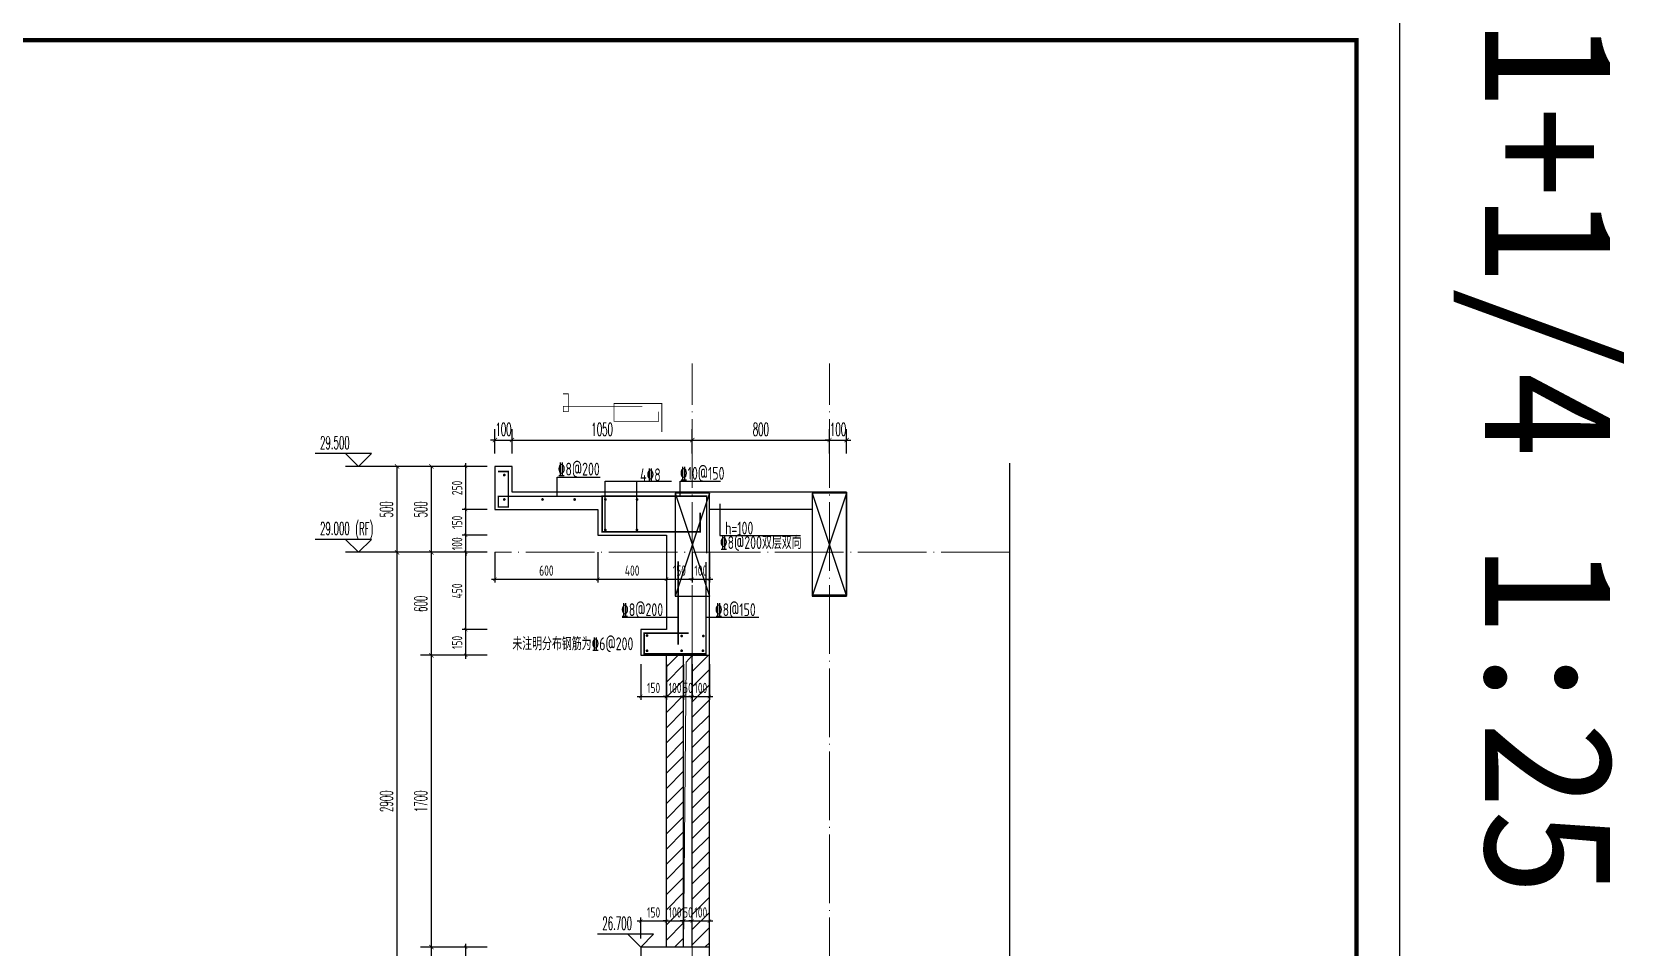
# Model space of a CAD drawing. Extents: x 826826 to 1642106, y -156213 to 399140.
# Drawn here: x 1542426 to 1551706, y 302866 to 308198 of the extents above; entities that cross this region are included whole.
import ezdxf

# ---------------------------------------------------------------- set-up
doc = ezdxf.new("R2010")
doc.units = 0
doc.header["$LTSCALE"] = 1000
doc.linetypes.add('DOTE', pattern=[2.42, 2, -0.2, 0.02, -0.2])
doc.layers.get('0').update_dxf_attribs({"linetype": 'CONTINUOUS'})
doc.layers.get('DEFPOINTS').update_dxf_attribs({"linetype": 'CONTINUOUS'})
for name, color, linetype in [('C-Sheet-图框', 101, 'CONTINUOUS'), ('DIM', 2, 'CONTINUOUS'), ('DIM_ELEV', 3, 'CONTINUOUS'), ('DIM_IDEN', 67, 'CONTINUOUS'), ('DIM_SYMB', 3, 'CONTINUOUS'), ('PUB_DIM', 3, 'CONTINUOUS'), ('PUB_TEXT', 2, 'CONTINUOUS'), ('REIN', 6, 'CONTINUOUS'), ('S-大样-砼线', 7, 'CONTINUOUS'), ('S-引出线', 40, 'CONTINUOUS'), ('TEXT', 2, 'CONTINUOUS'), ('WALL', 5, 'CONTINUOUS'), ('yichutu', 7, 'CONTINUOUS'), ('水平筋标注', 7, 'CONTINUOUS')]:
    doc.layers.add(name, color=color, linetype=linetype)
for name, color, linetype, lineweight in [('DOTE', 251, 'DOTE', 9), ('PUB_HATCH', 8, 'CONTINUOUS', 9), ('图框', 9, 'CONTINUOUS', 18), ('立面-洞口示意', 152, 'CONTINUOUS', 13)]:
    doc.layers.add(name, color=color, linetype=linetype, lineweight=lineweight)
doc.styles.add('_TCH_DIM', font='SIMPLEX.shx', dxfattribs={"width": 0.7, "bigfont": 'GBCBIG.shx'})
doc.styles.add('_TCH_DIM_T3', font='SIMPLEX.shx', dxfattribs={"width": 0.494118, "bigfont": 'GBCBIG.shx'})
doc.styles.add('_TCH_LABEL', font='simhei.ttf')
doc.styles.add('TSSD_DIMENSION', font='Tssdeng.shx', dxfattribs={"width": 0.7, "bigfont": 'tssdchn.shx'})
doc.styles.add('TSSD_REIN', font='tssdeng.shx', dxfattribs={"width": 0.7, "height": 300, "bigfont": 'tssdchn.shx'})
doc.styles.add('宋体', font='', dxfattribs={"height": 50})
doc.styles.get('宋体').set_extended_font_data('SimSun')
doc.dimstyles.new('_TCH_ARCH&&25', dxfattribs={"dimtxt": 74.375, "dimasz": 25, "dimexe": 62.5, "dimexo": 75, "dimgap": 25, "dimtad": 1, "dimdec": 0, "dimzin": 0, "dimdsep": 46, "dimtxsty": '_TCH_DIM_T3', "dimblk": 'ARCHTICK', "dimcen": 0.09, "dimclrt": 7, "dimazin": 0, "dimtfac": 1, "dimtdec": 0, "dimtix": 1, "dimtmove": 2, "dimatfit": 3, "dimldrblk": 'ARCHTICK', "dimfxl": 0, "dimtolj": 1, "dimtzin": 0, "dimarcsym": 0})
doc.dimstyles.new('TSSD_20_20', dxfattribs={"dimtxt": 60, "dimasz": 20, "dimexe": 20, "dimexo": 50, "dimgap": 20, "dimtad": 1, "dimdec": 0, "dimzin": 0, "dimdsep": 46, "dimtxsty": 'TSSD_DIMENSION', "dimblk": 'ARCHTICK', "dimblk1": 'ARCHTICK', "dimblk2": 'ARCHTICK', "dimcen": 0, "dimdle": 20, "dimclrt": 7, "dimadec": 0, "dimazin": 0, "dimtfac": 1, "dimtdec": 0, "dimtix": 1, "dimtmove": 2, "dimatfit": 3, "dimfxl": 0, "dimtolj": 1, "dimtzin": 0, "dimarcsym": 0})
pattern_1 = [(45, (689015.794, 456254.29), (-44.1941915, 44.1941915), [])]

# ---------------------------------------------------------------- blocks, each defined once
blk = doc.blocks.new('GFDDDDRG')
at = {"layer": '图框'}
blk.add_lwpolyline([(923310, -107437), (923310, -159999), (893610, -159999), (893610, -107437)], close=True, dxfattribs=at)
blk.add_lwpolyline([(923310, -107437), (923310, -159999), (893610, -159999), (893610, -107437)], close=True, dxfattribs=at)
at = {"layer": '图框', "const_width": 50}
blk.add_lwpolyline([(894110, -159499), (922810, -159499), (922810, -108687), (894110, -108687)], close=True, dxfattribs=at)
blk = doc.blocks.new('yct-1051-594-26275-14850-25-1002.0')
at = {"layer": 'yichutu', "color": 7}
blk.add_lwpolyline([(0, 0), (0, 14850), (26275, 14850), (26275, 0)], close=True, dxfattribs=at)
at = {"layer": 'yichutu', "color": 7, "style": '_TCH_LABEL'}
blk.add_text('A1+1/4 1:25', height=750, dxfattribs=at).set_placement((0, 15350))
blk = doc.blocks.new('A$C5C8026AD')
at = {"layer": 'C-Sheet-图框', "color": 0}
for p, q in [((-1349.8, 900), (-567.1, 900)), ((-1349.8, 900), (-567.1, 900)), ((-1049.5, 900), (-1049.5, 75)), ((-1349.8, 762.5), (-567.1, 762.5)), ((-1349.8, 625), (-567.1, 625)), ((-1349.8, 487.5), (-567.1, 487.5)), ((-1349.8, 350), (-567.1, 350)), ((-1349.8, 212.5), (-567.1, 212.5))]:
    blk.add_line(p, q, dxfattribs=at)
at = {"layer": 'C-Sheet-图框', "color": 0, "const_width": 6}
blk.add_lwpolyline([(-1349.8, 75), (-567.1, 75), (-567.1, 1037.5), (-1349.8, 1037.5)], close=True, dxfattribs=at)
at = {"layer": 'DIM_ELEV'}
for p, q in [((-150, 9275), (-478, 9275)), ((-225, 9200), (-300, 9275)), ((200, 9200), (-300, 9200)), ((-225, 9200), (-150, 9275)), ((-150, 8775), (-478, 8775)), ((-225, 8700), (-300, 8775)), ((-225, 8700), (-150, 8775)), ((200, 8700), (-300, 8700)), ((-150, 5875), (-478, 5875)), ((-225, 5800), (-300, 5875)), ((-225, 5800), (-150, 5875)), ((200, 5800), (-300, 5800)), ((-150, 2975), (-478, 2975)), ((-225, 2900), (-300, 2975)), ((-225, 2900), (-150, 2975)), ((200, 2900), (-300, 2900)), ((-150, 75), (-478, 75)), ((-225, 0), (-300, 75)), ((200, 0), (-300, 0)), ((-225, 0), (-150, 75))]:
    blk.add_line(p, q, dxfattribs=at)
at = {"layer": 'PUB_TEXT', "style": '_TCH_DIM'}
for s, height, width, p in [('29.500', 74.38, 0.494118, (-449.1, 9301.3)), ('29.000', 74.38, 0.494118, (-449.1, 8801.3)), ('(RF)', 74.38, 0.494118, (-243.7, 8800)), ('26.100', 74.38, 0.494118, (-450.5, 5901.3)), ('(RF)', 74.38, 0.494118, (-251.8, 5900)), ('23.200', 74.38, 0.494118, (-449.1, 3001.3)), ('(9F)', 74.38, 0.494118, (-243.7, 3000)), ('楼层', 84.4, 0.7, (-1250.7, 789.5)), ('标高H（m）', 84.4, 0.7, (-946.2, 800.6)), ('4', 74.4, 0.494118, (-1206.4, 651.3)), ('8.700', 74.38, 0.494118, (-883, 653.2)), ('5', 74.4, 0.494118, (-1206.4, 513.8)), ('11.600', 74.38, 0.494118, (-883, 515.7)), ('6', 74.4, 0.494118, (-1206.4, 376.3)), ('14.500', 74.38, 0.494118, (-883, 378.2)), ('7', 74.4, 0.494118, (-1206.4, 238.8)), ('17.400', 74.38, 0.494118, (-883, 240.7)), ('(4~8F)', 74.38, 0.494118, (-424.8, 100)), ('8', 74.4, 0.494118, (-1206.4, 101.3)), ('20.300', 74.38, 0.494118, (-883, 103.2)), ('H', 74.4, 0.494118, (-480.6, 101.2))]:
    blk.add_text(s, height=height, dxfattribs=dict(at, width=width)).set_placement(p)
at = {"layer": 'PUB_TEXT', "color": 2, "style": '宋体', "width": 0.8}
blk.add_text('标准层标高对应表', height=56.96, dxfattribs=at).set_placement((-1313.8, 939.9))
blk = doc.blocks.new('_ArchTick')
at = {"color": 0, "linetype": 'ByBlock', "const_width": 0.15}
blk.add_lwpolyline([(-0.5, -0.5), (0.5, 0.5)], dxfattribs=at)
blk = doc.blocks.new('*D1335')
at = {"layer": 'DEFPOINTS', "color": 0}
for p in [(1546125, 303018.7), (1545975, 302866.4), (1546125, 302866.4)]:
    blk.add_point(p, dxfattribs=at)
at = {"layer": 'DIM', "color": 0, "lineweight": -2}
for p, q in [((1545955, 303018.7), (1546145, 303018.7)), ((1545975, 302916.4), (1545975, 303038.7)), ((1546125, 302916.4), (1546125, 303038.7))]:
    blk.add_line(p, q, dxfattribs=at)
at = {"layer": 'DIM', "color": 0, "lineweight": -2, "xscale": 20, "yscale": 20, "zscale": 20, "rotation": 180}
blk.add_blockref('_ArchTick', (1545975, 303018.7), dxfattribs=at)
at = {"layer": 'DIM', "color": 0, "lineweight": -2, "xscale": 20, "yscale": 20, "zscale": 20}
blk.add_blockref('_ArchTick', (1546125, 303018.7), dxfattribs=at)
at = {"layer": 'DIM', "color": 7, "insert": (1546050, 303068.7), "char_height": 60, "attachment_point": 5, "style": 'TSSD_DIMENSION'}
blk.add_mtext('\\A1;150', dxfattribs=at)
blk = doc.blocks.new('*D1336')
at = {"layer": 'DEFPOINTS', "color": 0}
for p in [(1546225, 303018.7), (1546125, 302866.4), (1546225, 302866.4)]:
    blk.add_point(p, dxfattribs=at)
at = {"layer": 'DIM', "color": 0, "lineweight": -2}
for p, q in [((1546125, 303018.7), (1546105, 303018.7)), ((1546125, 302916.4), (1546125, 303038.7)), ((1546125, 303018.7), (1546225, 303018.7)), ((1546225, 302916.4), (1546225, 303038.7)), ((1546225, 303018.7), (1546245, 303018.7))]:
    blk.add_line(p, q, dxfattribs=at)
at = {"layer": 'DIM', "color": 0, "lineweight": -2, "xscale": 20, "yscale": 20, "zscale": 20}
blk.add_blockref('_ArchTick', (1546125, 303018.7), dxfattribs=at)
at = {"layer": 'DIM', "color": 0, "lineweight": -2, "xscale": 20, "yscale": 20, "zscale": 20, "rotation": 180}
blk.add_blockref('_ArchTick', (1546225, 303018.7), dxfattribs=at)
at = {"layer": 'DIM', "color": 7, "insert": (1546175, 303068.7), "char_height": 60, "attachment_point": 5, "style": 'TSSD_DIMENSION'}
blk.add_mtext('\\A1;100', dxfattribs=at)
blk = doc.blocks.new('*D1337')
at = {"layer": 'DEFPOINTS', "color": 0}
for p in [(1546275, 303018.7), (1546225, 302866.4), (1546275, 302866.4)]:
    blk.add_point(p, dxfattribs=at)
at = {"layer": 'DIM', "color": 0, "lineweight": -2}
for p, q in [((1546225, 303018.7), (1546205, 303018.7)), ((1546225, 302916.4), (1546225, 303038.7)), ((1546225, 303018.7), (1546275, 303018.7)), ((1546275, 302916.4), (1546275, 303038.7)), ((1546275, 303018.7), (1546295, 303018.7))]:
    blk.add_line(p, q, dxfattribs=at)
at = {"layer": 'DIM', "color": 0, "lineweight": -2, "xscale": 20, "yscale": 20, "zscale": 20}
blk.add_blockref('_ArchTick', (1546225, 303018.7), dxfattribs=at)
at = {"layer": 'DIM', "color": 0, "lineweight": -2, "xscale": 20, "yscale": 20, "zscale": 20, "rotation": 180}
blk.add_blockref('_ArchTick', (1546275, 303018.7), dxfattribs=at)
at = {"layer": 'DIM', "color": 7, "insert": (1546250, 303068.7), "char_height": 60, "attachment_point": 5, "style": 'TSSD_DIMENSION'}
blk.add_mtext('\\A1;50', dxfattribs=at)
blk = doc.blocks.new('*D1338')
at = {"layer": 'DEFPOINTS', "color": 0}
for p in [(1546375, 303018.7), (1546275, 302866.4), (1546375, 302866.4)]:
    blk.add_point(p, dxfattribs=at)
at = {"layer": 'DIM', "color": 0, "lineweight": -2}
for p, q in [((1546275, 303018.7), (1546255, 303018.7)), ((1546275, 302916.4), (1546275, 303038.7)), ((1546275, 303018.7), (1546375, 303018.7)), ((1546375, 302916.4), (1546375, 303038.7)), ((1546375, 303018.7), (1546395, 303018.7))]:
    blk.add_line(p, q, dxfattribs=at)
at = {"layer": 'DIM', "color": 0, "lineweight": -2, "xscale": 20, "yscale": 20, "zscale": 20}
blk.add_blockref('_ArchTick', (1546275, 303018.7), dxfattribs=at)
at = {"layer": 'DIM', "color": 0, "lineweight": -2, "xscale": 20, "yscale": 20, "zscale": 20, "rotation": 180}
blk.add_blockref('_ArchTick', (1546375, 303018.7), dxfattribs=at)
at = {"layer": 'DIM', "color": 7, "insert": (1546325, 303068.7), "char_height": 60, "attachment_point": 5, "style": 'TSSD_DIMENSION'}
blk.add_mtext('\\A1;100', dxfattribs=at)
blk = doc.blocks.new('*D1775')
at = {"layer": 'DEFPOINTS', "color": 0}
for p in [(1545975, 304565.4), (1546125, 304565.4), (1546125, 304326.5)]:
    blk.add_point(p, dxfattribs=at)
at = {"layer": 'DIM', "color": 0, "lineweight": -2}
for p, q in [((1545975, 304515.4), (1545975, 304306.5)), ((1546125, 304515.4), (1546125, 304306.5)), ((1545955, 304326.5), (1546145, 304326.5))]:
    blk.add_line(p, q, dxfattribs=at)
at = {"layer": 'DIM', "color": 0, "lineweight": -2, "xscale": 20, "yscale": 20, "zscale": 20, "rotation": 180}
blk.add_blockref('_ArchTick', (1545975, 304326.5), dxfattribs=at)
at = {"layer": 'DIM', "color": 0, "lineweight": -2, "xscale": 20, "yscale": 20, "zscale": 20}
blk.add_blockref('_ArchTick', (1546125, 304326.5), dxfattribs=at)
at = {"layer": 'DIM', "color": 7, "insert": (1546050, 304376.5), "char_height": 60, "attachment_point": 5, "style": 'TSSD_DIMENSION'}
blk.add_mtext('\\A1;150', dxfattribs=at)
blk = doc.blocks.new('*D1776')
at = {"layer": 'DEFPOINTS', "color": 0}
for p in [(1546125, 304565.4), (1546225, 304565.4), (1546225, 304326.5)]:
    blk.add_point(p, dxfattribs=at)
at = {"layer": 'DIM', "color": 0, "lineweight": -2}
for p, q in [((1546125, 304515.4), (1546125, 304306.5)), ((1546225, 304515.4), (1546225, 304306.5)), ((1546125, 304326.5), (1546105, 304326.5)), ((1546125, 304326.5), (1546225, 304326.5)), ((1546225, 304326.5), (1546245, 304326.5))]:
    blk.add_line(p, q, dxfattribs=at)
at = {"layer": 'DIM', "color": 0, "lineweight": -2, "xscale": 20, "yscale": 20, "zscale": 20}
blk.add_blockref('_ArchTick', (1546125, 304326.5), dxfattribs=at)
at = {"layer": 'DIM', "color": 0, "lineweight": -2, "xscale": 20, "yscale": 20, "zscale": 20, "rotation": 180}
blk.add_blockref('_ArchTick', (1546225, 304326.5), dxfattribs=at)
at = {"layer": 'DIM', "color": 7, "insert": (1546175, 304376.5), "char_height": 60, "attachment_point": 5, "style": 'TSSD_DIMENSION'}
blk.add_mtext('\\A1;100', dxfattribs=at)
blk = doc.blocks.new('*D1777')
at = {"layer": 'DEFPOINTS', "color": 0}
for p in [(1546225, 304565.4), (1546275, 304565.4), (1546275, 304326.5)]:
    blk.add_point(p, dxfattribs=at)
at = {"layer": 'DIM', "color": 0, "lineweight": -2}
for p, q in [((1546225, 304515.4), (1546225, 304306.5)), ((1546275, 304515.4), (1546275, 304306.5)), ((1546225, 304326.5), (1546205, 304326.5)), ((1546225, 304326.5), (1546275, 304326.5)), ((1546275, 304326.5), (1546295, 304326.5))]:
    blk.add_line(p, q, dxfattribs=at)
at = {"layer": 'DIM', "color": 0, "lineweight": -2, "xscale": 20, "yscale": 20, "zscale": 20}
blk.add_blockref('_ArchTick', (1546225, 304326.5), dxfattribs=at)
at = {"layer": 'DIM', "color": 0, "lineweight": -2, "xscale": 20, "yscale": 20, "zscale": 20, "rotation": 180}
blk.add_blockref('_ArchTick', (1546275, 304326.5), dxfattribs=at)
at = {"layer": 'DIM', "color": 7, "insert": (1546250, 304376.5), "char_height": 60, "attachment_point": 5, "style": 'TSSD_DIMENSION'}
blk.add_mtext('\\A1;50', dxfattribs=at)
blk = doc.blocks.new('*D1778')
at = {"layer": 'DEFPOINTS', "color": 0}
for p in [(1546275, 304565.4), (1546375, 304565.4), (1546375, 304326.5)]:
    blk.add_point(p, dxfattribs=at)
at = {"layer": 'DIM', "color": 0, "lineweight": -2}
for p, q in [((1546275, 304515.4), (1546275, 304306.5)), ((1546375, 304515.4), (1546375, 304306.5)), ((1546275, 304326.5), (1546255, 304326.5)), ((1546275, 304326.5), (1546375, 304326.5)), ((1546375, 304326.5), (1546395, 304326.5))]:
    blk.add_line(p, q, dxfattribs=at)
at = {"layer": 'DIM', "color": 0, "lineweight": -2, "xscale": 20, "yscale": 20, "zscale": 20}
blk.add_blockref('_ArchTick', (1546275, 304326.5), dxfattribs=at)
at = {"layer": 'DIM', "color": 0, "lineweight": -2, "xscale": 20, "yscale": 20, "zscale": 20, "rotation": 180}
blk.add_blockref('_ArchTick', (1546375, 304326.5), dxfattribs=at)
at = {"layer": 'DIM', "color": 7, "insert": (1546325, 304376.5), "char_height": 60, "attachment_point": 5, "style": 'TSSD_DIMENSION'}
blk.add_mtext('\\A1;100', dxfattribs=at)
blk = doc.blocks.new('*D1779')
at = {"layer": 'DEFPOINTS', "color": 0}
for p in [(1545225, 305820.5), (1545125, 305666.4), (1545225, 305666.4)]:
    blk.add_point(p, dxfattribs=at)
at = {"layer": 'PUB_DIM', "color": 0, "lineweight": -2}
for p, q in [((1545125, 305741.4), (1545125, 305883)), ((1545225, 305741.4), (1545225, 305883)), ((1545125, 305820.5), (1545100, 305820.5)), ((1545125, 305820.5), (1545225, 305820.5)), ((1545225, 305820.5), (1545250, 305820.5))]:
    blk.add_line(p, q, dxfattribs=at)
at = {"layer": 'PUB_DIM', "color": 0, "lineweight": -2, "xscale": 25, "yscale": 25, "zscale": 25}
blk.add_blockref('_ArchTick', (1545125, 305820.5), dxfattribs=at)
at = {"layer": 'PUB_DIM', "color": 0, "lineweight": -2, "xscale": 25, "yscale": 25, "zscale": 25, "rotation": 180}
blk.add_blockref('_ArchTick', (1545225, 305820.5), dxfattribs=at)
at = {"layer": 'PUB_DIM', "color": 7, "insert": (1545175, 305882.7), "char_height": 74.38, "attachment_point": 5, "style": '_TCH_DIM_T3'}
blk.add_mtext('\\A1;100', dxfattribs=at)
blk = doc.blocks.new('*D1780')
at = {"layer": 'DEFPOINTS', "color": 0}
for p in [(1546275, 305820.5), (1545225, 305666.4), (1546275, 305666.4)]:
    blk.add_point(p, dxfattribs=at)
at = {"layer": 'PUB_DIM', "color": 0, "lineweight": -2}
for p, q in [((1545225, 305741.4), (1545225, 305883)), ((1546275, 305741.4), (1546275, 305883)), ((1545225, 305820.5), (1546275, 305820.5))]:
    blk.add_line(p, q, dxfattribs=at)
at = {"layer": 'PUB_DIM', "color": 0, "lineweight": -2, "xscale": 25, "yscale": 25, "zscale": 25, "rotation": 180}
blk.add_blockref('_ArchTick', (1545225, 305820.5), dxfattribs=at)
at = {"layer": 'PUB_DIM', "color": 0, "lineweight": -2, "xscale": 25, "yscale": 25, "zscale": 25}
blk.add_blockref('_ArchTick', (1546275, 305820.5), dxfattribs=at)
at = {"layer": 'PUB_DIM', "color": 7, "insert": (1545750, 305882.7), "char_height": 74.38, "attachment_point": 5, "style": '_TCH_DIM_T3'}
blk.add_mtext('\\A1;1050', dxfattribs=at)
blk = doc.blocks.new('*D1781')
at = {"layer": 'DEFPOINTS', "color": 0}
for p in [(1547075, 305820.5), (1546275, 305666.4), (1547075, 305666.4)]:
    blk.add_point(p, dxfattribs=at)
at = {"layer": 'PUB_DIM', "color": 0, "lineweight": -2}
for p, q in [((1546275, 305741.4), (1546275, 305883)), ((1547075, 305741.4), (1547075, 305883)), ((1546275, 305820.5), (1547075, 305820.5))]:
    blk.add_line(p, q, dxfattribs=at)
at = {"layer": 'PUB_DIM', "color": 0, "lineweight": -2, "xscale": 25, "yscale": 25, "zscale": 25, "rotation": 180}
blk.add_blockref('_ArchTick', (1546275, 305820.5), dxfattribs=at)
at = {"layer": 'PUB_DIM', "color": 0, "lineweight": -2, "xscale": 25, "yscale": 25, "zscale": 25}
blk.add_blockref('_ArchTick', (1547075, 305820.5), dxfattribs=at)
at = {"layer": 'PUB_DIM', "color": 7, "insert": (1546675, 305882.7), "char_height": 74.38, "attachment_point": 5, "style": '_TCH_DIM_T3'}
blk.add_mtext('\\A1;800', dxfattribs=at)
blk = doc.blocks.new('*D1782')
at = {"layer": 'DEFPOINTS', "color": 0}
for p in [(1547175, 305820.5), (1547075, 305666.4), (1547175, 305666.4)]:
    blk.add_point(p, dxfattribs=at)
at = {"layer": 'PUB_DIM', "color": 0, "lineweight": -2}
for p, q in [((1547075, 305741.4), (1547075, 305883)), ((1547175, 305741.4), (1547175, 305883)), ((1547075, 305820.5), (1547050, 305820.5)), ((1547075, 305820.5), (1547175, 305820.5)), ((1547175, 305820.5), (1547200, 305820.5))]:
    blk.add_line(p, q, dxfattribs=at)
at = {"layer": 'PUB_DIM', "color": 0, "lineweight": -2, "xscale": 25, "yscale": 25, "zscale": 25}
blk.add_blockref('_ArchTick', (1547075, 305820.5), dxfattribs=at)
at = {"layer": 'PUB_DIM', "color": 0, "lineweight": -2, "xscale": 25, "yscale": 25, "zscale": 25, "rotation": 180}
blk.add_blockref('_ArchTick', (1547175, 305820.5), dxfattribs=at)
at = {"layer": 'PUB_DIM', "color": 7, "insert": (1547125, 305882.7), "char_height": 74.38, "attachment_point": 5, "style": '_TCH_DIM_T3'}
blk.add_mtext('\\A1;100', dxfattribs=at)
blk = doc.blocks.new('*D1783')
at = {"layer": 'DEFPOINTS', "color": 0}
for p in [(1545125, 305216.4), (1545725, 305216.4), (1545725, 305009.9)]:
    blk.add_point(p, dxfattribs=at)
at = {"layer": 'DIM', "color": 0, "lineweight": -2}
for p, q in [((1545125, 305166.4), (1545125, 304989.9)), ((1545725, 305166.4), (1545725, 304989.9)), ((1545105, 305009.9), (1545745, 305009.9))]:
    blk.add_line(p, q, dxfattribs=at)
at = {"layer": 'DIM', "color": 0, "lineweight": -2, "xscale": 20, "yscale": 20, "zscale": 20, "rotation": 180}
blk.add_blockref('_ArchTick', (1545125, 305009.9), dxfattribs=at)
at = {"layer": 'DIM', "color": 0, "lineweight": -2, "xscale": 20, "yscale": 20, "zscale": 20}
blk.add_blockref('_ArchTick', (1545725, 305009.9), dxfattribs=at)
at = {"layer": 'DIM', "color": 7, "insert": (1545425, 305059.9), "char_height": 60, "attachment_point": 5, "style": 'TSSD_DIMENSION'}
blk.add_mtext('\\A1;600', dxfattribs=at)
blk = doc.blocks.new('*D1784')
at = {"layer": 'DEFPOINTS', "color": 0}
for p in [(1545725, 305216.4), (1546125, 305216.4), (1546125, 305009.9)]:
    blk.add_point(p, dxfattribs=at)
at = {"layer": 'DIM', "color": 0, "lineweight": -2}
for p, q in [((1545725, 305166.4), (1545725, 304989.9)), ((1546125, 305166.4), (1546125, 304989.9)), ((1545705, 305009.9), (1546145, 305009.9))]:
    blk.add_line(p, q, dxfattribs=at)
at = {"layer": 'DIM', "color": 0, "lineweight": -2, "xscale": 20, "yscale": 20, "zscale": 20, "rotation": 180}
blk.add_blockref('_ArchTick', (1545725, 305009.9), dxfattribs=at)
at = {"layer": 'DIM', "color": 0, "lineweight": -2, "xscale": 20, "yscale": 20, "zscale": 20}
blk.add_blockref('_ArchTick', (1546125, 305009.9), dxfattribs=at)
at = {"layer": 'DIM', "color": 7, "insert": (1545925, 305059.9), "char_height": 60, "attachment_point": 5, "style": 'TSSD_DIMENSION'}
blk.add_mtext('\\A1;400', dxfattribs=at)
blk = doc.blocks.new('*D1785')
at = {"layer": 'DEFPOINTS', "color": 0}
for p in [(1546125, 305216.4), (1546275, 305216.4), (1546275, 305009.9)]:
    blk.add_point(p, dxfattribs=at)
at = {"layer": 'DIM', "color": 0, "lineweight": -2}
for p, q in [((1546125, 305166.4), (1546125, 304989.9)), ((1546275, 305166.4), (1546275, 304989.9)), ((1546105, 305009.9), (1546295, 305009.9))]:
    blk.add_line(p, q, dxfattribs=at)
at = {"layer": 'DIM', "color": 0, "lineweight": -2, "xscale": 20, "yscale": 20, "zscale": 20, "rotation": 180}
blk.add_blockref('_ArchTick', (1546125, 305009.9), dxfattribs=at)
at = {"layer": 'DIM', "color": 0, "lineweight": -2, "xscale": 20, "yscale": 20, "zscale": 20}
blk.add_blockref('_ArchTick', (1546275, 305009.9), dxfattribs=at)
at = {"layer": 'DIM', "color": 7, "insert": (1546200, 305059.9), "char_height": 60, "attachment_point": 5, "style": 'TSSD_DIMENSION'}
blk.add_mtext('\\A1;150', dxfattribs=at)
blk = doc.blocks.new('*D1786')
at = {"layer": 'DEFPOINTS', "color": 0}
for p in [(1546275, 305216.4), (1546375, 305216.4), (1546375, 305009.9)]:
    blk.add_point(p, dxfattribs=at)
at = {"layer": 'DIM', "color": 0, "lineweight": -2}
for p, q in [((1546275, 305166.4), (1546275, 304989.9)), ((1546375, 305166.4), (1546375, 304989.9)), ((1546275, 305009.9), (1546255, 305009.9)), ((1546275, 305009.9), (1546375, 305009.9)), ((1546375, 305009.9), (1546395, 305009.9))]:
    blk.add_line(p, q, dxfattribs=at)
at = {"layer": 'DIM', "color": 0, "lineweight": -2, "xscale": 20, "yscale": 20, "zscale": 20}
blk.add_blockref('_ArchTick', (1546275, 305009.9), dxfattribs=at)
at = {"layer": 'DIM', "color": 0, "lineweight": -2, "xscale": 20, "yscale": 20, "zscale": 20, "rotation": 180}
blk.add_blockref('_ArchTick', (1546375, 305009.9), dxfattribs=at)
at = {"layer": 'DIM', "color": 7, "insert": (1546325, 305059.9), "char_height": 60, "attachment_point": 5, "style": 'TSSD_DIMENSION'}
blk.add_mtext('\\A1;100', dxfattribs=at)
blk = doc.blocks.new('*D1787')
at = {"layer": 'DEFPOINTS', "color": 0}
for p in [(1544954.8, 305666.4), (1545129.4, 305666.4), (1545129.4, 305416.4)]:
    blk.add_point(p, dxfattribs=at)
at = {"layer": 'DIM', "color": 0, "lineweight": -2}
for p, q in [((1545079.4, 305666.4), (1544934.8, 305666.4)), ((1544954.8, 305396.4), (1544954.8, 305686.4)), ((1545079.4, 305416.4), (1544934.8, 305416.4))]:
    blk.add_line(p, q, dxfattribs=at)
at = {"layer": 'DIM', "color": 0, "lineweight": -2, "xscale": 20, "yscale": 20, "zscale": 20}
for p, rotation in [((1544954.8, 305666.4), 90), ((1544954.8, 305416.4), 270)]:
    blk.add_blockref('_ArchTick', p, dxfattribs=dict(at, rotation=rotation))
at = {"layer": 'DIM', "color": 7, "insert": (1544904.8, 305541.4), "char_height": 60, "attachment_point": 5, "rotation": 90, "style": 'TSSD_DIMENSION'}
blk.add_mtext('\\A1;250', dxfattribs=at)
blk = doc.blocks.new('*D1788')
at = {"layer": 'DEFPOINTS', "color": 0}
for p in [(1544954.8, 305416.4), (1545129.4, 305416.4), (1545129.4, 305266.4)]:
    blk.add_point(p, dxfattribs=at)
at = {"layer": 'DIM', "color": 0, "lineweight": -2}
for p, q in [((1545079.4, 305416.4), (1544934.8, 305416.4)), ((1544954.8, 305246.4), (1544954.8, 305436.4)), ((1545079.4, 305266.4), (1544934.8, 305266.4))]:
    blk.add_line(p, q, dxfattribs=at)
at = {"layer": 'DIM', "color": 0, "lineweight": -2, "xscale": 20, "yscale": 20, "zscale": 20}
for p, rotation in [((1544954.8, 305416.4), 90), ((1544954.8, 305266.4), 270)]:
    blk.add_blockref('_ArchTick', p, dxfattribs=dict(at, rotation=rotation))
at = {"layer": 'DIM', "color": 7, "insert": (1544904.8, 305341.4), "char_height": 60, "attachment_point": 5, "rotation": 90, "style": 'TSSD_DIMENSION'}
blk.add_mtext('\\A1;150', dxfattribs=at)
blk = doc.blocks.new('*D1789')
at = {"layer": 'DEFPOINTS', "color": 0}
for p in [(1544954.8, 305266.4), (1545129.4, 305266.4), (1545129.4, 305166.4)]:
    blk.add_point(p, dxfattribs=at)
at = {"layer": 'DIM', "color": 0, "lineweight": -2}
for p, q in [((1545079.4, 305266.4), (1544934.8, 305266.4)), ((1544954.8, 305266.4), (1544954.8, 305286.4)), ((1544954.8, 305166.4), (1544954.8, 305266.4)), ((1545079.4, 305166.4), (1544934.8, 305166.4)), ((1544954.8, 305166.4), (1544954.8, 305146.4))]:
    blk.add_line(p, q, dxfattribs=at)
at = {"layer": 'DIM', "color": 0, "lineweight": -2, "xscale": 20, "yscale": 20, "zscale": 20}
for p, rotation in [((1544954.8, 305266.4), 270), ((1544954.8, 305166.4), 90)]:
    blk.add_blockref('_ArchTick', p, dxfattribs=dict(at, rotation=rotation))
at = {"layer": 'DIM', "color": 7, "insert": (1544904.8, 305216.4), "char_height": 60, "attachment_point": 5, "rotation": 90, "style": 'TSSD_DIMENSION'}
blk.add_mtext('\\A1;100', dxfattribs=at)
blk = doc.blocks.new('*D1790')
at = {"layer": 'DEFPOINTS', "color": 0}
for p in [(1544954.8, 305166.4), (1545129.4, 305166.4), (1545129.4, 304716.4)]:
    blk.add_point(p, dxfattribs=at)
at = {"layer": 'DIM', "color": 0, "lineweight": -2}
for p, q in [((1545079.4, 305166.4), (1544934.8, 305166.4)), ((1544954.8, 304696.4), (1544954.8, 305186.4)), ((1545079.4, 304716.4), (1544934.8, 304716.4))]:
    blk.add_line(p, q, dxfattribs=at)
at = {"layer": 'DIM', "color": 0, "lineweight": -2, "xscale": 20, "yscale": 20, "zscale": 20}
for p, rotation in [((1544954.8, 305166.4), 90), ((1544954.8, 304716.4), 270)]:
    blk.add_blockref('_ArchTick', p, dxfattribs=dict(at, rotation=rotation))
at = {"layer": 'DIM', "color": 7, "insert": (1544904.8, 304941.4), "char_height": 60, "attachment_point": 5, "rotation": 90, "style": 'TSSD_DIMENSION'}
blk.add_mtext('\\A1;450', dxfattribs=at)
blk = doc.blocks.new('*D1791')
at = {"layer": 'DEFPOINTS', "color": 0}
for p in [(1544954.8, 304716.4), (1545129.4, 304716.4), (1545129.4, 304566.4)]:
    blk.add_point(p, dxfattribs=at)
at = {"layer": 'DIM', "color": 0, "lineweight": -2}
for p, q in [((1545079.4, 304716.4), (1544934.8, 304716.4)), ((1544954.8, 304546.4), (1544954.8, 304736.4)), ((1545079.4, 304566.4), (1544934.8, 304566.4))]:
    blk.add_line(p, q, dxfattribs=at)
at = {"layer": 'DIM', "color": 0, "lineweight": -2, "xscale": 20, "yscale": 20, "zscale": 20}
for p, rotation in [((1544954.8, 304716.4), 90), ((1544954.8, 304566.4), 270)]:
    blk.add_blockref('_ArchTick', p, dxfattribs=dict(at, rotation=rotation))
at = {"layer": 'DIM', "color": 7, "insert": (1544904.8, 304641.4), "char_height": 60, "attachment_point": 5, "rotation": 90, "style": 'TSSD_DIMENSION'}
blk.add_mtext('\\A1;150', dxfattribs=at)
blk = doc.blocks.new('*D1795')
at = {"layer": 'DEFPOINTS', "color": 0}
for p in [(1544954.8, 302866.4), (1545129.4, 302866.4), (1545129.4, 302616.4)]:
    blk.add_point(p, dxfattribs=at)
at = {"layer": 'DIM', "color": 0, "lineweight": -2}
for p, q in [((1545079.4, 302866.4), (1544934.8, 302866.4)), ((1544954.8, 302596.4), (1544954.8, 302886.4)), ((1545079.4, 302616.4), (1544934.8, 302616.4))]:
    blk.add_line(p, q, dxfattribs=at)
at = {"layer": 'DIM', "color": 0, "lineweight": -2, "xscale": 20, "yscale": 20, "zscale": 20}
for p, rotation in [((1544954.8, 302866.4), 90), ((1544954.8, 302616.4), 270)]:
    blk.add_blockref('_ArchTick', p, dxfattribs=dict(at, rotation=rotation))
at = {"layer": 'DIM', "color": 7, "insert": (1544904.8, 302741.4), "char_height": 60, "attachment_point": 5, "rotation": 90, "style": 'TSSD_DIMENSION'}
blk.add_mtext('\\A1;250', dxfattribs=at)
blk = doc.blocks.new('*D1816')
at = {"layer": 'DEFPOINTS', "color": 0}
for p in [(1544754.8, 302866.4), (1545054.8, 302866.4), (1545054.8, 302266.4)]:
    blk.add_point(p, dxfattribs=at)
at = {"layer": 'PUB_DIM', "color": 0, "lineweight": -2}
for p, q in [((1544979.8, 302866.4), (1544692.3, 302866.4)), ((1544754.8, 302266.4), (1544754.8, 302866.4)), ((1544979.8, 302266.4), (1544692.3, 302266.4))]:
    blk.add_line(p, q, dxfattribs=at)
at = {"layer": 'PUB_DIM', "color": 0, "lineweight": -2, "xscale": 25, "yscale": 25, "zscale": 25}
for p, rotation in [((1544754.8, 302866.4), 90), ((1544754.8, 302266.4), 270)]:
    blk.add_blockref('_ArchTick', p, dxfattribs=dict(at, rotation=rotation))
at = {"layer": 'PUB_DIM', "color": 7, "insert": (1544692.6, 302566.4), "char_height": 74.38, "attachment_point": 5, "rotation": 90, "style": '_TCH_DIM_T3'}
blk.add_mtext('\\A1;600', dxfattribs=at)
blk = doc.blocks.new('*D1817')
at = {"layer": 'DEFPOINTS', "color": 0}
for p in [(1544754.8, 304566.4), (1545054.8, 304566.4), (1545054.8, 302866.4)]:
    blk.add_point(p, dxfattribs=at)
at = {"layer": 'PUB_DIM', "color": 0, "lineweight": -2}
for p, q in [((1544979.8, 304566.4), (1544692.3, 304566.4)), ((1544754.8, 302866.4), (1544754.8, 304566.4)), ((1544979.8, 302866.4), (1544692.3, 302866.4))]:
    blk.add_line(p, q, dxfattribs=at)
at = {"layer": 'PUB_DIM', "color": 0, "lineweight": -2, "xscale": 25, "yscale": 25, "zscale": 25}
for p, rotation in [((1544754.8, 304566.4), 90), ((1544754.8, 302866.4), 270)]:
    blk.add_blockref('_ArchTick', p, dxfattribs=dict(at, rotation=rotation))
at = {"layer": 'PUB_DIM', "color": 7, "insert": (1544692.6, 303716.4), "char_height": 74.38, "attachment_point": 5, "rotation": 90, "style": '_TCH_DIM_T3'}
blk.add_mtext('\\A1;1700', dxfattribs=at)
blk = doc.blocks.new('*D1818')
at = {"layer": 'DEFPOINTS', "color": 0}
for p in [(1544754.8, 305166.4), (1545054.8, 305166.4), (1545054.8, 304566.4)]:
    blk.add_point(p, dxfattribs=at)
at = {"layer": 'PUB_DIM', "color": 0, "lineweight": -2}
for p, q in [((1544979.8, 305166.4), (1544692.3, 305166.4)), ((1544754.8, 304566.4), (1544754.8, 305166.4)), ((1544979.8, 304566.4), (1544692.3, 304566.4))]:
    blk.add_line(p, q, dxfattribs=at)
at = {"layer": 'PUB_DIM', "color": 0, "lineweight": -2, "xscale": 25, "yscale": 25, "zscale": 25}
for p, rotation in [((1544754.8, 305166.4), 90), ((1544754.8, 304566.4), 270)]:
    blk.add_blockref('_ArchTick', p, dxfattribs=dict(at, rotation=rotation))
at = {"layer": 'PUB_DIM', "color": 7, "insert": (1544692.6, 304866.4), "char_height": 74.38, "attachment_point": 5, "rotation": 90, "style": '_TCH_DIM_T3'}
blk.add_mtext('\\A1;600', dxfattribs=at)
blk = doc.blocks.new('*D1819')
at = {"layer": 'DEFPOINTS', "color": 0}
for p in [(1544754.8, 305666.4), (1545054.8, 305666.4), (1545054.8, 305166.4)]:
    blk.add_point(p, dxfattribs=at)
at = {"layer": 'PUB_DIM', "color": 0, "lineweight": -2}
for p, q in [((1544979.8, 305666.4), (1544692.3, 305666.4)), ((1544754.8, 305166.4), (1544754.8, 305666.4)), ((1544979.8, 305166.4), (1544692.3, 305166.4))]:
    blk.add_line(p, q, dxfattribs=at)
at = {"layer": 'PUB_DIM', "color": 0, "lineweight": -2, "xscale": 25, "yscale": 25, "zscale": 25}
for p, rotation in [((1544754.8, 305666.4), 90), ((1544754.8, 305166.4), 270)]:
    blk.add_blockref('_ArchTick', p, dxfattribs=dict(at, rotation=rotation))
at = {"layer": 'PUB_DIM', "color": 7, "insert": (1544692.6, 305416.4), "char_height": 74.38, "attachment_point": 5, "rotation": 90, "style": '_TCH_DIM_T3'}
blk.add_mtext('\\A1;500', dxfattribs=at)
blk = doc.blocks.new('*D1826')
at = {"layer": 'DEFPOINTS', "color": 0}
for p in [(1544554.8, 305166.4), (1545054.8, 305166.4), (1545054.8, 302266.4)]:
    blk.add_point(p, dxfattribs=at)
at = {"layer": 'PUB_DIM', "color": 0, "lineweight": -2}
for p, q in [((1544979.8, 305166.4), (1544492.3, 305166.4)), ((1544554.8, 302266.4), (1544554.8, 305166.4)), ((1544979.8, 302266.4), (1544492.3, 302266.4))]:
    blk.add_line(p, q, dxfattribs=at)
at = {"layer": 'PUB_DIM', "color": 0, "lineweight": -2, "xscale": 25, "yscale": 25, "zscale": 25}
for p, rotation in [((1544554.8, 305166.4), 90), ((1544554.8, 302266.4), 270)]:
    blk.add_blockref('_ArchTick', p, dxfattribs=dict(at, rotation=rotation))
at = {"layer": 'PUB_DIM', "color": 7, "insert": (1544492.6, 303716.4), "char_height": 74.38, "attachment_point": 5, "rotation": 90, "style": '_TCH_DIM_T3'}
blk.add_mtext('\\A1;2900', dxfattribs=at)
blk = doc.blocks.new('*D1827')
at = {"layer": 'DEFPOINTS', "color": 0}
for p in [(1544554.8, 305666.4), (1545054.8, 305666.4), (1545054.8, 305166.4)]:
    blk.add_point(p, dxfattribs=at)
at = {"layer": 'PUB_DIM', "color": 0, "lineweight": -2}
for p, q in [((1544979.8, 305666.4), (1544492.3, 305666.4)), ((1544554.8, 305166.4), (1544554.8, 305666.4)), ((1544979.8, 305166.4), (1544492.3, 305166.4))]:
    blk.add_line(p, q, dxfattribs=at)
at = {"layer": 'PUB_DIM', "color": 0, "lineweight": -2, "xscale": 25, "yscale": 25, "zscale": 25}
for p, rotation in [((1544554.8, 305666.4), 90), ((1544554.8, 305166.4), 270)]:
    blk.add_blockref('_ArchTick', p, dxfattribs=dict(at, rotation=rotation))
at = {"layer": 'PUB_DIM', "color": 7, "insert": (1544492.6, 305416.4), "char_height": 74.38, "attachment_point": 5, "rotation": 90, "style": '_TCH_DIM_T3'}
blk.add_mtext('\\A1;500', dxfattribs=at)
blk = doc.blocks.new('20210809.03140329')
at = {"layer": 'S-大样-砼线'}
for p, q in [((87154.5, 67180.9), (87354.5, 66580.9)), ((87354.5, 67180.9), (87154.5, 66580.9))]:
    blk.add_line(p, q, dxfattribs=at)
blk.add_lwpolyline([(87354.5, 67180.9), (87154.5, 67180.9), (87154.5, 66580.9), (87354.5, 66580.9)], close=True, dxfattribs=at)
blk = doc.blocks.new('20210810.12003314')
at = {"layer": 'REIN'}
for points in [[(67557, -102521.1, 4.5, 4.5, 0), (67587.3, -102521.1, 4.5, 4.5, 0), (67587.3, -102624.3, 4.5, 4.5, 0), (67558.2, -102624.3, 4.5, 4.5, 0), (67558.2, -102593.2, 4.5, 4.5, 0), (68018.1, -102593.2, 4.5, 4.5, 0)], [(67177.1, -102973.6, 9, 9, 0), (67237.7, -102973.6, 9, 9, 0), (67237.7, -103179.9, 9, 9, 0), (67179.4, -103179.9, 9, 9, 0), (67179.4, -103117.7, 9, 9, 0), (68099.3, -103117.7, 9, 9, 0)], [(68288.1, -103914.5, 9, 9, 0), (68029, -103914.5, 9, 9, 0), (68029, -104035, 9, 9, 0), (68389.2, -104035, 9, 9, 0), (68389.2, -103500.2, 9, 9, 0)], [(68227.2, -103497.2, 9, 9, 0), (68227.2, -103982.3, 9, 9, 0)]]:
    blk.add_lwpolyline(points, format="xyseb", dxfattribs=at)
for points, const_width in [([(68132.1, -102743.1), (68132.1, -102576.9), (67852.9, -102576.9), (67852.9, -102681.1), (68113.1, -102681.1), (68113.1, -102624.7)], 4.5), ([(68393.1, -103449.1), (68393.1, -103116.7), (67784.7, -103116.7), (67784.7, -103325), (68355, -103325), (68355, -103212.3)], 9)]:
    blk.add_lwpolyline(points, dxfattribs=dict(at, const_width=const_width))
at = {"layer": 'REIN', "const_width": 8}
for points in [[(67209.6, -102993.8, 1), (67217.6, -102993.8, 1)], [(67209.6, -103136.3, 1), (67217.6, -103136.3, 1)], [(67432.6, -103136.3, 1), (67440.6, -103136.3, 1)], [(67620.1, -103136.3, 1), (67628.1, -103136.3, 1)], [(67799, -103136.3, 1), (67807, -103136.3, 1)], [(67983.8, -103136.3, 1), (67991.8, -103136.3, 1)], [(67798.6, -103313.7, 1), (67806.6, -103313.7, 1)], [(67982.6, -103313.7, 1), (67990.6, -103313.7, 1)], [(68041.7, -103928.9, 1), (68049.7, -103928.9, 1)], [(68243.6, -103931.5, 1), (68251.6, -103931.5, 1)], [(68369.7, -103931.5, 1), (68377.7, -103931.5, 1)], [(68041.7, -104017.7, 1), (68049.7, -104017.7, 1)], [(68243.6, -104017.7, 1), (68251.6, -104017.7, 1)], [(68367.4, -104017.7, 1), (68375.4, -104017.7, 1)]]:
    blk.add_lwpolyline(points, format="xyb", close=True, dxfattribs=at)
at = {"layer": 'S-大样-砼线'}
for p, q in [((68209.2, -103099.1), (68409.2, -103699.2)), ((68409.2, -103099.1), (68209.2, -103699.2))]:
    blk.add_line(p, q, dxfattribs=at)
blk.add_lwpolyline([(68409.2, -103099.1), (68209.2, -103099.1), (68209.2, -103699.2), (68409.2, -103699.2)], close=True, dxfattribs=at)
at = {"layer": 'S-引出线'}
for p, q in [((67522, -103117.7), (67522, -103006)), ((67522, -103006), (67773.4, -103006)), ((67802.6, -103313.7), (67802.6, -103029)), ((67802.6, -103029), (68188.2, -103029)), ((67986.6, -103313.7), (67986.6, -103029)), ((67901.4, -103821.1), (68227.2, -103821.1)), ((68389.2, -103821.1), (68697, -103821.1))]:
    blk.add_line(p, q, dxfattribs=at)
blk.add_lwpolyline([(68239.6, -103116.7), (68239.6, -103028.9), (68473.9, -103028.9)], dxfattribs=at)
at = {"layer": 'DIM_IDEN'}
blk.add_blockref('20210809.03140329', (-18145.3, -170280.1), dxfattribs=at)
at = {"layer": 'TEXT', "style": 'TSSD_REIN', "width": 0.7}
for s, p in [('%%1328@200', (67525.2, -102996.8)), ('4%%1328', (68005.3, -103030.1)), ('%%13210@150', (68237.5, -103021.5)), ('%%1328@200', (67894.5, -103815.9)), ('%%1328@150', (68441.4, -103815.9)), ('未注明分布钢筋为%%1326@200', (67260.6, -104014.5))]:
    blk.add_text(s, height=75, rotation=0, dxfattribs=at).set_placement(p)

msp = doc.modelspace()

# ---------------------------------------------------------------- hatches: boundary and pattern name
at = {"layer": 'PUB_HATCH'}
h = msp.add_hatch(dxfattribs=at)
h.set_pattern_fill('普通砖', color=256, scale=25, style=0)
h.set_pattern_definition(pattern_1)
h.paths.add_polyline_path([(1546124.99, 302866.38), (1546224.99, 302866.38), (1546224.99, 304566.38), (1546124.99, 304566.38)])
h = msp.add_hatch(dxfattribs=at)
h.set_pattern_fill('普通砖', color=256, scale=25, style=0)
h.set_pattern_definition(pattern_1)
h.paths.add_polyline_path([(1546274.99, 302866.38), (1546374.99, 302866.38), (1546374.99, 304566.38), (1546274.99, 304566.38)])

# ---------------------------------------------------------------- linework, layer by layer
at = {"layer": 'DIM_ELEV'}
for p, q in [((1546049.99, 302941.38), (1545721.99, 302941.38)), ((1545974.99, 302866.38), (1545899.99, 302941.38)), ((1545974.99, 302866.38), (1546049.99, 302941.38))]:
    msp.add_line(p, q, dxfattribs=at)
at = {"layer": 'DIM_SYMB'}
msp.add_lwpolyline([(1548124.99, 305686.38), (1548124.99, 296054.51), (1548177.49, 296035.4), (1548072.49, 296016.88), (1548124.99, 295998.26), (1548124.99, 286366.38)], dxfattribs=at)
at = {"layer": 'DOTE', "color": 1, "linetype": 'DOTE', "ltscale": 0.2}
for p, q in [((1546274.99, 286666.38), (1546274.99, 306266.39)), ((1547074.99, 286666.38), (1547074.99, 306266.39)), ((1548124.99, 305166.39), (1545124.8, 305166.39))]:
    msp.add_line(p, q, dxfattribs=at)
at = {"layer": 'TEXT'}
msp.add_lwpolyline([(1546436.68, 305449.41), (1546436.68, 305263.93), (1546906.49, 305263.93)], dxfattribs=at)
at = {"layer": 'WALL'}
for p, q in [((1545224.99, 305666.38), (1545124.99, 305666.38)), ((1545124.99, 305666.38), (1545124.99, 305416.38)), ((1545224.99, 305516.38), (1545224.99, 305666.38)), ((1546374.99, 305516.38), (1545224.99, 305516.38)), ((1547174.99, 305516.38), (1546374.99, 305516.38)), ((1547174.99, 305516.38), (1547174.99, 304916.38)), ((1545124.99, 305416.38), (1545724.99, 305416.38)), ((1545724.99, 305416.38), (1545724.99, 305266.38)), ((1546374.99, 304566.38), (1546374.99, 305416.38)), ((1546974.99, 305416.38), (1546374.99, 305416.38)), ((1546974.99, 305416.38), (1546974.99, 304916.38)), ((1545724.99, 305266.38), (1546124.99, 305266.38)), ((1546124.99, 305266.38), (1546124.99, 304716.38)), ((1547174.99, 304916.38), (1546974.99, 304916.38)), ((1546124.99, 304716.38), (1545974.99, 304716.38)), ((1545974.99, 304716.38), (1545974.99, 304566.38)), ((1545974.99, 304566.38), (1546374.99, 304566.38)), ((1546124.99, 302866.38), (1546124.99, 304566.38)), ((1546224.99, 302866.38), (1546224.99, 304566.38)), ((1546274.99, 302866.38), (1546274.99, 304566.38)), ((1546374.99, 302866.38), (1546374.99, 304566.38)), ((1546374.99, 302866.38), (1545974.99, 302866.38)), ((1545974.99, 302866.38), (1545974.99, 302616.38)), ((1546374.99, 302266.38), (1546374.99, 302866.38))]:
    msp.add_line(p, q, dxfattribs=at)
at = {"layer": '立面-洞口示意'}
msp.add_lwpolyline([(1546224.99, 302866.38), (1546240.17, 304527.12), (1546274.99, 304565.41)], dxfattribs=at)

# ---------------------------------------------------------------- block references
at = {"xscale": 0.5, "yscale": 0.5, "zscale": 0.5}
msp.add_blockref('GFDDDDRG', (1088741.4, 362492.89), dxfattribs=at)
msp.add_blockref('A$C5C8026AD', (1544554.8, 296466.38))
at = {"layer": 'yichutu', "rotation": 270}
msp.add_blockref('yct-1051-594-26275-14850-25-1002.0', (1535546.29, 308774.41), dxfattribs=at)
at = {"layer": '水平筋标注'}
msp.add_blockref('20210810.12003314', (1477965.8, 408610.54), dxfattribs=at)

# ---------------------------------------------------------------- texts
at = {"layer": 'PUB_TEXT', "style": '_TCH_DIM', "width": 0.494118}
msp.add_text('26.700', height=74.375, dxfattribs=at).set_placement((1545750.89, 302967.63))
at = {"layer": 'TEXT', "style": 'TSSD_REIN', "width": 0.7}
for s, p in [('h=100', (1546466.59, 305269.96)), ('%%1328@200双层双向', (1546436.18, 305185.72))]:
    msp.add_text(s, height=75, rotation=0, dxfattribs=at).set_placement(p)

# ---------------------------------------------------------------- dimensions: what is measured, and where the dimension line sits
at = {"layer": 'DIM'}
for p1, p2, distance, picture, middle in [((1545129.41, 305416.38), (1545129.41, 305666.38), 174.61, '*D1787', (1544904.8, 305541.38)), ((1545129.41, 305266.38), (1545129.41, 305416.38), 174.61, '*D1788', (1544904.8, 305341.38)), ((1545129.41, 305166.38), (1545129.41, 305266.38), 174.61, '*D1789', (1544904.8, 305216.38)), ((1545129.41, 304716.38), (1545129.41, 305166.38), 174.61, '*D1790', (1544904.8, 304941.38)), ((1545124.99, 305216.38), (1545724.99, 305216.38), -206.45, '*D1783', (1545424.99, 305059.93)), ((1545724.99, 305216.38), (1546124.99, 305216.38), -206.45, '*D1784', (1545924.99, 305059.93)), ((1546124.99, 305216.38), (1546274.99, 305216.38), -206.45, '*D1785', (1546199.99, 305059.93)), ((1546274.99, 305216.38), (1546374.99, 305216.38), -206.45, '*D1786', (1546324.99, 305059.93)), ((1545129.41, 304566.38), (1545129.41, 304716.38), 174.61, '*D1791', (1544904.8, 304641.38)), ((1545974.99, 304565.41), (1546124.99, 304565.41), -238.91, '*D1775', (1546049.99, 304376.51)), ((1546124.99, 304565.41), (1546224.99, 304565.41), -238.91, '*D1776', (1546174.99, 304376.51)), ((1546224.99, 304565.41), (1546274.99, 304565.41), -238.91, '*D1777', (1546249.99, 304376.51)), ((1546274.99, 304565.41), (1546374.99, 304565.41), -238.91, '*D1778', (1546324.99, 304376.51)), ((1545974.99, 302866.38), (1546124.99, 302866.38), 152.32, '*D1335', (1546049.99, 303068.71)), ((1546124.99, 302866.38), (1546224.99, 302866.38), 152.32, '*D1336', (1546174.99, 303068.71)), ((1546224.99, 302866.38), (1546274.99, 302866.38), 152.32, '*D1337', (1546249.99, 303068.71)), ((1546274.99, 302866.38), (1546374.99, 302866.38), 152.32, '*D1338', (1546324.99, 303068.71)), ((1545129.41, 302616.38), (1545129.41, 302866.38), 174.61, '*D1795', (1544904.8, 302741.38))]:
    dim = msp.add_aligned_dim(p1=p1, p2=p2, distance=distance, dimstyle='TSSD_20_20', dxfattribs=at)
    dim.commit()
    dim.dimension.update_dxf_attribs({"geometry": picture, "text_midpoint": middle})
at = {"layer": 'PUB_DIM'}
for p1, p2, distance, picture, middle in [((1545124.99, 305666.38), (1545224.99, 305666.38), 154.16, '*D1779', (1545174.99, 305882.73)), ((1545224.99, 305666.38), (1546274.99, 305666.38), 154.16, '*D1780', (1545749.99, 305882.73)), ((1546274.99, 305666.38), (1547074.99, 305666.38), 154.16, '*D1781', (1546674.99, 305882.73)), ((1547074.99, 305666.38), (1547174.99, 305666.38), 154.16, '*D1782', (1547124.99, 305882.73)), ((1545054.8, 305166.38), (1545054.8, 305666.38), 500, '*D1827', (1544492.61, 305416.38)), ((1545054.8, 305166.38), (1545054.8, 305666.38), 300, '*D1819', (1544692.61, 305416.38)), ((1545054.8, 302266.38), (1545054.8, 305166.38), 500, '*D1826', (1544492.61, 303716.38)), ((1545054.8, 304566.38), (1545054.8, 305166.38), 300, '*D1818', (1544692.61, 304866.38)), ((1545054.8, 302866.38), (1545054.8, 304566.38), 300, '*D1817', (1544692.61, 303716.38)), ((1545054.8, 302266.38), (1545054.8, 302866.38), 300, '*D1816', (1544692.61, 302566.38))]:
    dim = msp.add_aligned_dim(p1=p1, p2=p2, distance=distance, dimstyle='_TCH_ARCH&&25', dxfattribs=at)
    dim.commit()
    dim.dimension.update_dxf_attribs({"geometry": picture, "text_midpoint": middle})

doc.saveas('drawing.dxf')
